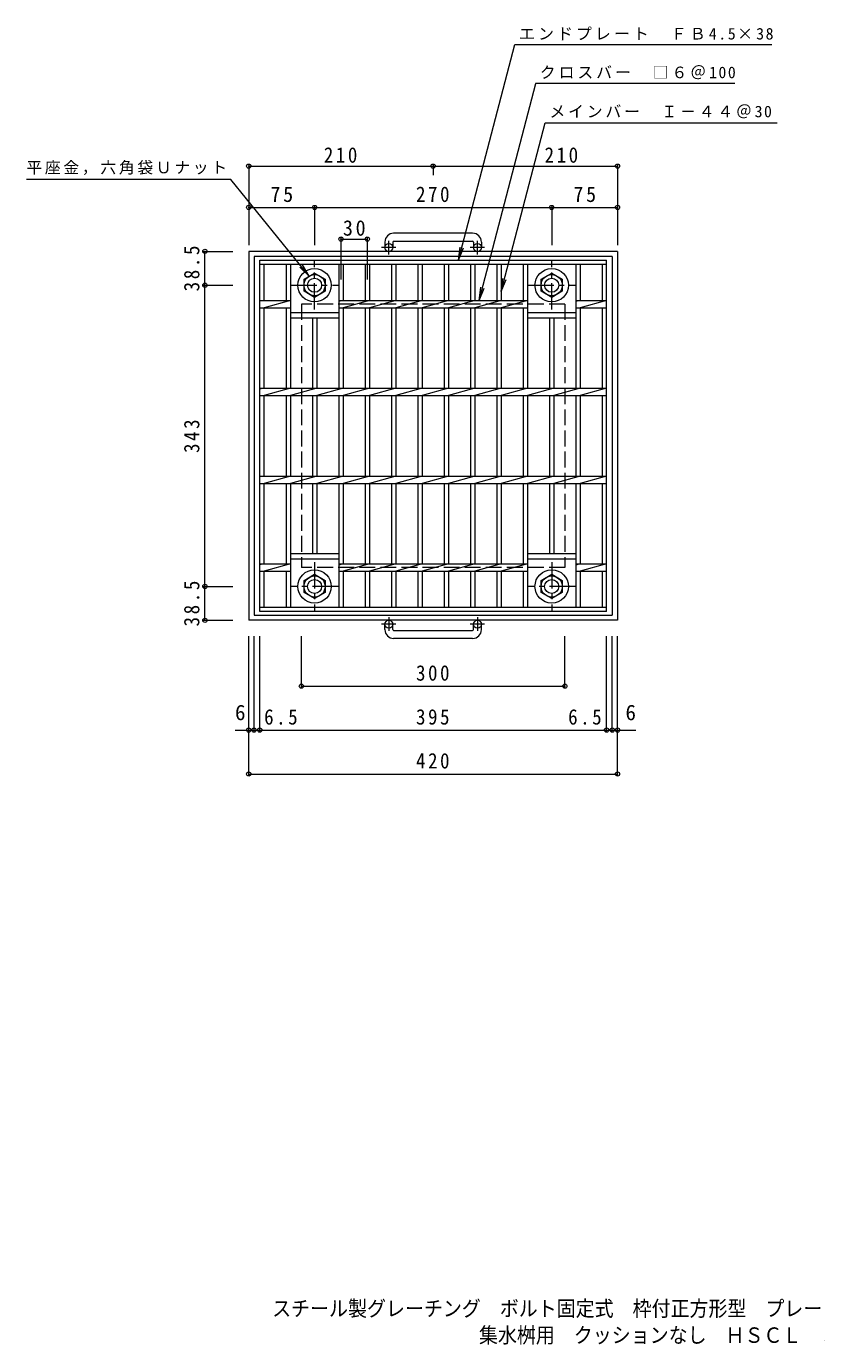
# Model space of a CAD drawing. Units: millimetres at full size, sheet at 1:6. Extents: x -796 to 1055, y -824 to 677.
# Drawn here: x -796 to 104, y -824 to 677 of the extents above; entities that cross this region are included whole.
import ezdxf
from ezdxf.enums import TextEntityAlignment as Align

# ---------------------------------------------------------------- set-up
doc = ezdxf.new("R2010")
doc.units = ezdxf.units.MM
doc.header["$LTSCALE"] = 6
doc.header["$PDMODE"] = 32
doc.header["$PDSIZE"] = 4.8
doc.linetypes.add('CHAIN1', pattern=[8, 5, -1, 1, -1])
doc.linetypes.add('DASHED3', pattern=[4, 3, -1])
for name, color, linetype, lineweight in [('E-1', 2, 'Continuous', 9), ('E-2', 3, 'Continuous', 9), ('E-4', 7, 'Continuous', 9), ('E-5', 7, 'Continuous', 9), ('F-5_F-5ﾚｲﾔ', 2, 'Continuous', 9)]:
    doc.layers.add(name, color=color, linetype=linetype, lineweight=lineweight)
doc.styles.add('ＭＳ ゴシック', font='')
doc.styles.get('ＭＳ ゴシック').set_extended_font_data('MS Gothic')

msp = doc.modelspace()

# ---------------------------------------------------------------- linework, layer by layer
at = {"layer": 'E-1'}
for p, q in [((-287.542, 441.546), (-377.542, 441.546)), ((-542.542, 420.946), (-542.542, 0.946)), ((-122.542, 420.946), (-542.542, 420.946)), ((-387.542, 431.546), (-387.542, 425.446)), ((-378.542, 431.546), (-378.542, 425.446)), ((-377.542, 432.546), (-287.542, 432.546)), ((-286.542, 431.546), (-286.542, 425.446)), ((-277.542, 431.546), (-277.542, 425.446)), ((-122.542, 420.946), (-122.542, 0.946)), ((-536.542, 414.946), (-536.542, 6.946)), ((-128.542, 414.946), (-536.542, 414.946)), ((-128.542, 414.946), (-128.542, 6.946)), ((-122.542, 0.946), (-542.542, 0.946)), ((-536.542, 6.946), (-128.542, 6.946)), ((-387.542, -9.655), (-387.542, -3.555)), ((-378.542, -9.655), (-378.542, -3.555)), ((-377.542, -10.655), (-287.542, -10.655)), ((-286.542, -9.655), (-286.542, -3.555)), ((-277.542, -9.655), (-277.542, -3.555)), ((-287.542, -19.655), (-377.542, -19.655))]:
    msp.add_line(p, q, dxfattribs=at)
at = {"layer": 'E-1', "linetype": 'CHAIN1'}
for p, q in [((-374.879, 425.446), (-391.286, 425.446)), ((-383.042, 417.339), (-383.042, 432.936)), ((-273.879, 425.446), (-290.286, 425.446)), ((-282.042, 417.339), (-282.042, 432.936)), ((-467.542, 354.81), (-467.542, 410.083)), ((-197.542, 354.81), (-197.542, 410.083)), ((-495.179, 382.446), (-439.906, 382.446)), ((-225.178, 382.446), (-169.905, 382.446)), ((-467.542, 67.082), (-467.542, 11.809)), ((-197.542, 67.082), (-197.542, 11.809)), ((-439.906, 39.446), (-495.179, 39.446)), ((-169.905, 39.446), (-225.179, 39.446)), ((-383.042, 4.552), (-383.042, -11.045)), ((-282.042, 4.552), (-282.042, -11.045)), ((-374.879, -3.555), (-391.286, -3.555)), ((-273.879, -3.555), (-290.286, -3.555))]:
    msp.add_line(p, q, dxfattribs=at)
at = {"layer": 'E-1'}
for points in [[(-455.542, 389.374), (-455.542, 375.518), (-467.542, 368.589), (-479.542, 375.518), (-479.542, 389.374), (-467.542, 396.303)], [(-185.542, 389.374), (-185.542, 375.518), (-197.542, 368.589), (-209.542, 375.518), (-209.542, 389.374), (-197.542, 396.303)], [(-479.543, 32.518), (-479.543, 46.374), (-467.542, 53.303), (-455.542, 46.374), (-455.542, 32.518), (-467.542, 25.589)], [(-209.542, 32.518), (-209.542, 46.374), (-197.542, 53.303), (-185.542, 46.374), (-185.542, 32.518), (-197.542, 25.589)]]:
    msp.add_lwpolyline(points, close=True, dxfattribs=at)
at = {"layer": 'E-1', "linetype": 'DASHED3'}
for points in [[(-182.542, 360.946), (-482.542, 360.946), (-482.542, 60.946)], [(-182.542, 360.946), (-182.542, 60.946), (-482.542, 60.946)]]:
    msp.add_lwpolyline(points, dxfattribs=at)
at = {"layer": 'E-1'}
for centre, radius in [((-383.042, 425.446), 4.5), ((-282.042, 425.446), 4.5), ((-467.542, 382.446), 19), ((-467.542, 382.446), 12), ((-467.542, 382.446), 8), ((-197.542, 382.446), 19), ((-197.542, 382.446), 12), ((-197.542, 382.446), 8), ((-467.542, 39.446), 19), ((-467.542, 39.446), 12), ((-467.542, 39.446), 8), ((-197.542, 39.446), 19), ((-197.542, 39.446), 12), ((-197.542, 39.446), 8), ((-383.042, -3.555), 4.5), ((-282.042, -3.555), 4.5)]:
    msp.add_circle(centre, radius, dxfattribs=at)
for centre, radius, start, end in [((-377.542, 431.546), 10, 90, 180), ((-287.542, 431.546), 10, 0, 90), ((-377.542, 431.546), 1, 90, 180), ((-287.542, 431.546), 1, 0, 90), ((-377.542, -9.655), 10, 180, 270), ((-377.542, -9.655), 1, 180, 270), ((-287.542, -9.655), 10, 270, 0), ((-287.542, -9.655), 1, 270, 0)]:
    msp.add_arc(centre, radius, start, end, dxfattribs=at)
at = {"layer": 'E-2'}
for p, q in [((-530.042, 410.946), (-135.042, 410.946)), ((-530.042, 10.946), (-530.042, 410.946)), ((-530.042, 406.446), (-135.042, 406.446)), ((-525.042, 365.186), (-525.042, 406.446)), ((-500.042, 406.446), (-500.042, 365.186)), ((-495.042, 406.446), (-495.042, 265.186)), ((-440.042, 406.446), (-440.042, 265.186)), ((-435.042, 406.446), (-435.042, 365.186)), ((-410.042, 406.446), (-410.042, 365.186)), ((-405.042, 406.446), (-405.042, 365.186)), ((-380.042, 406.446), (-380.042, 365.186)), ((-375.042, 406.446), (-375.042, 365.186)), ((-350.041, 406.446), (-350.041, 365.186)), ((-345.042, 406.446), (-345.042, 365.186)), ((-320.042, 406.446), (-320.042, 365.186)), ((-315.042, 406.446), (-315.042, 365.186)), ((-290.042, 406.446), (-290.042, 365.186)), ((-285.042, 406.446), (-285.042, 365.186)), ((-260.042, 406.446), (-260.042, 365.186)), ((-255.042, 406.446), (-255.042, 365.186)), ((-230.042, 406.446), (-230.042, 365.186)), ((-225.042, 406.446), (-225.042, 265.186)), ((-170.042, 406.446), (-170.042, 265.186)), ((-165.042, 406.446), (-165.042, 365.186)), ((-140.042, 406.446), (-140.042, 365.186)), ((-135.042, 10.946), (-135.042, 410.946)), ((-525.042, 365.186), (-530.042, 364.186)), ((-530.042, 365.186), (-495.042, 365.186)), ((-495.042, 365.186), (-525.042, 356.707)), ((-435.042, 365.186), (-440.042, 363.773)), ((-440.042, 365.186), (-225.042, 365.186)), ((-405.042, 365.186), (-435.042, 356.707)), ((-375.042, 365.186), (-405.042, 356.707)), ((-345.042, 365.186), (-375.042, 356.707)), ((-315.042, 365.186), (-345.042, 356.707)), ((-285.042, 365.186), (-315.042, 356.707)), ((-255.042, 365.186), (-285.042, 356.707)), ((-225.042, 365.186), (-255.042, 356.707)), ((-165.042, 365.186), (-170.042, 363.773)), ((-170.042, 365.186), (-135.042, 365.186)), ((-135.042, 365.186), (-165.042, 356.707)), ((-530.042, 356.707), (-495.042, 356.707)), ((-525.042, 265.186), (-525.042, 356.707)), ((-500.042, 356.707), (-500.042, 265.186)), ((-440.042, 350.946), (-495.042, 350.946)), ((-440.042, 356.707), (-225.042, 356.707)), ((-435.042, 356.707), (-435.042, 265.186)), ((-410.042, 356.707), (-410.042, 265.186)), ((-405.042, 356.707), (-405.042, 265.186)), ((-380.042, 356.707), (-380.042, 265.186)), ((-375.042, 356.707), (-375.042, 265.186)), ((-350.041, 356.707), (-350.041, 265.186)), ((-345.042, 356.707), (-345.042, 265.186)), ((-320.042, 356.707), (-320.042, 265.186)), ((-315.042, 356.707), (-315.042, 265.186)), ((-290.042, 356.707), (-290.042, 265.186)), ((-285.042, 356.707), (-285.042, 265.186)), ((-260.042, 356.707), (-260.042, 265.186)), ((-255.042, 356.707), (-255.042, 265.186)), ((-230.042, 356.707), (-230.042, 265.186)), ((-170.042, 350.946), (-225.042, 350.946)), ((-170.042, 356.707), (-135.042, 356.707)), ((-165.042, 356.707), (-165.042, 265.186)), ((-140.042, 356.707), (-140.042, 265.186)), ((-440.042, 344.946), (-495.042, 344.946)), ((-470.042, 344.946), (-470.042, 265.186)), ((-465.042, 344.946), (-465.042, 265.186)), ((-170.042, 344.946), (-225.042, 344.946)), ((-200.042, 344.946), (-200.042, 265.186)), ((-195.042, 344.946), (-195.042, 265.186)), ((-525.042, 265.186), (-530.042, 264.185)), ((-530.042, 265.186), (-135.042, 265.186)), ((-530.042, 256.706), (-135.042, 256.706)), ((-495.042, 265.186), (-525.042, 256.706)), ((-525.042, 165.186), (-525.042, 256.705)), ((-500.042, 256.705), (-500.042, 165.186)), ((-465.042, 265.186), (-495.042, 256.706)), ((-495.042, 256.705), (-495.042, 165.186)), ((-470.042, 256.705), (-470.042, 165.186)), ((-435.042, 265.186), (-465.042, 256.706)), ((-465.042, 256.705), (-465.042, 165.186)), ((-440.042, 256.705), (-440.042, 165.186)), ((-405.042, 265.186), (-435.042, 256.706)), ((-435.042, 256.705), (-435.042, 165.186)), ((-410.042, 256.705), (-410.042, 165.186)), ((-375.042, 265.186), (-405.042, 256.706)), ((-405.042, 256.705), (-405.042, 165.186)), ((-380.042, 256.705), (-380.042, 165.186)), ((-345.042, 265.186), (-375.042, 256.706)), ((-375.042, 256.705), (-375.042, 165.186)), ((-350.041, 256.705), (-350.041, 165.186)), ((-315.042, 265.186), (-345.042, 256.706)), ((-345.042, 256.705), (-345.042, 165.186)), ((-320.042, 256.705), (-320.042, 165.186)), ((-285.042, 265.186), (-315.042, 256.706)), ((-315.042, 256.705), (-315.042, 165.186)), ((-290.042, 256.705), (-290.042, 165.186)), ((-255.042, 265.186), (-285.042, 256.706)), ((-285.042, 256.705), (-285.042, 165.186)), ((-260.042, 256.705), (-260.042, 165.186)), ((-225.042, 265.186), (-255.042, 256.706)), ((-255.042, 256.705), (-255.042, 165.186)), ((-230.042, 256.705), (-230.042, 165.186)), ((-195.042, 265.186), (-225.042, 256.706)), ((-225.042, 256.705), (-225.042, 165.186)), ((-200.042, 256.705), (-200.042, 165.186)), ((-165.042, 265.186), (-195.042, 256.706)), ((-195.042, 256.705), (-195.042, 165.186)), ((-170.042, 256.705), (-170.042, 165.186)), ((-135.042, 265.186), (-165.042, 256.706)), ((-165.042, 256.705), (-165.042, 165.186)), ((-140.042, 256.705), (-140.042, 165.186)), ((-525.042, 165.186), (-530.042, 164.185)), ((-530.042, 165.186), (-135.042, 165.186)), ((-495.042, 165.186), (-525.042, 156.706)), ((-465.042, 165.186), (-495.042, 156.706)), ((-435.042, 165.186), (-465.042, 156.706)), ((-405.042, 165.186), (-435.042, 156.706)), ((-375.042, 165.186), (-405.042, 156.706)), ((-345.042, 165.186), (-375.042, 156.706)), ((-315.042, 165.186), (-345.042, 156.706)), ((-285.042, 165.186), (-315.042, 156.706)), ((-255.042, 165.186), (-285.042, 156.706)), ((-225.042, 165.186), (-255.042, 156.706)), ((-195.042, 165.186), (-225.042, 156.706)), ((-165.042, 165.186), (-195.042, 156.706)), ((-135.042, 165.186), (-165.042, 156.706)), ((-530.042, 156.706), (-135.042, 156.706)), ((-525.042, 65.186), (-525.042, 156.706)), ((-500.042, 156.706), (-500.042, 65.186)), ((-495.042, 156.706), (-495.042, 15.446)), ((-470.042, 156.706), (-470.042, 76.946)), ((-465.042, 156.706), (-465.042, 76.946)), ((-440.042, 156.706), (-440.042, 15.446)), ((-435.042, 156.706), (-435.042, 65.186)), ((-410.042, 156.706), (-410.042, 65.186)), ((-405.042, 156.706), (-405.042, 65.186)), ((-380.042, 156.706), (-380.042, 65.186)), ((-375.042, 156.706), (-375.042, 65.186)), ((-350.041, 156.706), (-350.041, 65.186)), ((-345.042, 156.706), (-345.042, 65.186)), ((-320.042, 156.706), (-320.042, 65.186)), ((-315.042, 156.706), (-315.042, 65.186)), ((-290.042, 156.706), (-290.042, 65.186)), ((-285.042, 156.706), (-285.042, 65.186)), ((-260.042, 156.706), (-260.042, 65.186)), ((-255.042, 156.706), (-255.042, 65.186)), ((-230.042, 156.706), (-230.042, 65.186)), ((-225.042, 156.706), (-225.042, 15.446)), ((-200.042, 156.706), (-200.042, 76.946)), ((-195.042, 156.706), (-195.042, 76.946)), ((-170.042, 156.706), (-170.042, 15.446)), ((-165.042, 156.706), (-165.042, 65.186)), ((-140.042, 156.706), (-140.042, 65.186)), ((-495.042, 76.946), (-440.042, 76.946)), ((-225.042, 76.946), (-170.042, 76.946)), ((-525.042, 65.186), (-530.042, 64.185)), ((-530.042, 65.186), (-495.042, 65.186)), ((-495.042, 65.186), (-525.042, 56.706)), ((-495.042, 70.946), (-440.042, 70.946)), ((-440.042, 65.186), (-225.042, 65.186)), ((-435.042, 65.186), (-440.042, 63.773)), ((-405.042, 65.186), (-435.042, 56.706)), ((-375.042, 65.186), (-405.042, 56.706)), ((-345.042, 65.186), (-375.042, 56.706)), ((-315.042, 65.186), (-345.042, 56.706)), ((-285.042, 65.186), (-315.042, 56.706)), ((-255.042, 65.186), (-285.042, 56.706)), ((-225.042, 65.186), (-255.042, 56.706)), ((-225.042, 70.946), (-170.042, 70.946)), ((-170.042, 65.186), (-135.042, 65.186)), ((-165.042, 65.186), (-170.042, 63.773)), ((-135.042, 65.186), (-165.042, 56.706)), ((-530.042, 56.706), (-495.042, 56.706)), ((-525.042, 15.446), (-525.042, 56.706)), ((-500.042, 56.706), (-500.042, 15.446)), ((-440.042, 56.706), (-225.042, 56.706)), ((-435.042, 56.706), (-435.042, 15.446)), ((-410.042, 56.706), (-410.042, 15.446)), ((-405.042, 56.706), (-405.042, 15.446)), ((-380.042, 56.706), (-380.042, 15.446)), ((-375.042, 56.706), (-375.042, 15.446)), ((-350.041, 56.706), (-350.041, 15.446)), ((-345.042, 56.706), (-345.042, 15.446)), ((-320.042, 56.706), (-320.042, 15.446)), ((-315.042, 56.706), (-315.042, 15.446)), ((-290.042, 56.706), (-290.042, 15.446)), ((-285.042, 56.706), (-285.042, 15.446)), ((-260.042, 56.706), (-260.042, 15.446)), ((-255.042, 56.706), (-255.042, 15.446)), ((-230.042, 56.706), (-230.042, 15.446)), ((-170.042, 56.706), (-135.042, 56.706)), ((-165.042, 56.706), (-165.042, 15.446)), ((-140.042, 56.706), (-140.042, 15.446)), ((-135.042, 15.446), (-530.042, 15.446)), ((-135.042, 10.946), (-530.042, 10.946))]:
    msp.add_line(p, q, dxfattribs=at)
at = {"layer": 'E-4'}
for p, q in [((-542.542, 519.82), (-542.542, 428.083)), ((-542.542, 518.02), (-332.542, 518.02)), ((-332.542, 519.82), (-332.542, 507.675)), ((-332.542, 518.02), (-122.542, 518.02)), ((-122.542, 519.82), (-122.542, 432.946)), ((-542.542, 470.946), (-467.542, 470.946)), ((-467.542, 472.746), (-467.542, 428.083)), ((-467.542, 470.946), (-197.542, 470.946)), ((-197.542, 472.746), (-197.542, 428.083)), ((-197.542, 470.946), (-122.542, 470.946)), ((-122.542, 472.746), (-122.542, 428.083)), ((-437.542, 436.765), (-437.542, 389.098)), ((-407.542, 436.765), (-407.542, 389.098)), ((-594.342, 420.946), (-560.542, 420.946)), ((-592.542, 382.446), (-592.542, 420.946)), ((-437.542, 434.965), (-407.542, 434.965)), ((-594.342, 382.446), (-560.542, 382.446)), ((-592.542, 39.445), (-592.542, 382.446)), ((-594.342, 39.445), (-560.542, 39.445)), ((-592.542, 0.945), (-592.542, 39.445)), ((-594.342, 0.945), (-560.542, 0.945)), ((-542.542, -175.855), (-542.542, -17.055)), ((-536.542, -125.855), (-536.542, -17.055)), ((-530.042, -125.855), (-530.042, -17.055)), ((-482.542, -75.855), (-482.542, -17.055)), ((-182.542, -75.855), (-182.542, -17.055)), ((-135.042, -125.855), (-135.042, -17.055)), ((-128.542, -125.855), (-128.542, -17.055)), ((-122.542, -175.855), (-122.542, -17.055)), ((-482.542, -74.055), (-182.542, -74.055)), ((-558.196, -124.055), (-536.542, -124.055)), ((-536.542, -124.055), (-530.042, -124.055)), ((-530.042, -124.055), (-135.042, -124.055)), ((-135.042, -124.055), (-128.542, -124.055)), ((-128.542, -124.055), (-101.515, -124.055)), ((-542.542, -174.055), (-122.542, -174.055))]:
    msp.add_line(p, q, dxfattribs=at)
for p in [(-542.542, 518.02), (-332.542, 518.02), (-122.542, 518.02), (-542.542, 470.946), (-467.542, 470.946), (-197.542, 470.946), (-122.542, 470.946), (-437.542, 434.965), (-407.542, 434.965), (-592.542, 420.946), (-592.542, 382.446), (-592.542, 39.445), (-592.542, 0.945), (-482.542, -74.055), (-182.542, -74.055), (-542.542, -124.055), (-536.542, -124.055), (-530.042, -124.055), (-135.042, -124.055), (-128.542, -124.055), (-122.542, -124.055), (-542.542, -174.055), (-122.542, -174.055)]:
    msp.add_point(p, dxfattribs=at)
at = {"layer": 'E-5'}
for p, q in [((-303.834, 410.946), (-239.579, 656.388)), ((-239.579, 656.388), (53.202, 656.388)), ((-280.042, 365.186), (-215.448, 611.888)), ((10.981, 611.888), (-216.09, 611.888)), ((-562.839, 502.911), (-795.839, 502.911)), ((-473.594, 392.753), (-562.839, 502.911)), ((-303.834, 410.946), (-301.877, 425.818)), ((-303.834, 410.946), (-298.094, 424.804)), ((-473.594, 392.753), (-481.434, 405.541)), ((-473.594, 392.753), (-484.477, 403.076)), ((-280.042, 365.186), (-278.084, 380.058)), ((-280.042, 365.186), (-274.302, 379.044)), ((-255.042, 375.186), (-253.084, 390.058)), ((-255.042, 375.186), (-249.302, 389.044))]:
    msp.add_line(p, q, dxfattribs=at)
msp.add_lwpolyline([(-255.042, 375.186), (-205.052, 567.389), (59.448, 567.389)], dxfattribs=at)

# ---------------------------------------------------------------- texts
at = {"layer": 'E-4', "color": 2, "style": 'ＭＳ ゴシック'}
for p in [(-558.196, -118.055), (-113.515, -118.055)]:
    msp.add_text('6', height=17.6, dxfattribs=at).set_placement(p, align=Align.BOTTOM_LEFT)
at = {"layer": 'E-4', "color": 2, "char_height": 17.6, "attachment_point": 7, "style": 'ＭＳ ゴシック'}
for s, insert in [('\\T1.27;\\W0.9;210', (-457.042, 521.62)), ('\\T1.27;\\W0.9;210', (-205.591, 521.62)), ('\\T1.27;\\W0.95;75', (-517.792, 476.946)), ('\\T1.27;\\W0.9;270', (-352.042, 476.946)), ('\\T1.27;\\W0.95;75', (-172.792, 476.946)), ('\\T1.27;\\W0.95;30', (-435.292, 438.565)), ('\\T1.27;\\W0.9;300', (-352.042, -68.055)), ('\\T1.27;\\W0.9;6.5', (-525.006, -118.055)), ('\\T1.27;\\W0.9;395', (-352.042, -118.055)), ('\\T1.27;\\W0.9;6.5', (-178.76, -118.055)), ('\\T1.27;\\W0.9;420', (-352.042, -168.055))]:
    msp.add_mtext(s, dxfattribs=dict(at, insert=insert))
at = {"layer": 'E-4', "color": 2, "char_height": 17.6, "attachment_point": 7, "rotation": 90, "style": 'ＭＳ ゴシック'}
for s, insert in [('\\T1.28;\\W0.9;38.5', (-598.542, 375.446)), ('\\T1.27;\\W0.9;343', (-598.542, 191.446)), ('\\T1.28;\\W0.9;38.5', (-598.542, -6.055))]:
    msp.add_mtext(s, dxfattribs=dict(at, insert=insert))
at = {"layer": 'E-5', "char_height": 13.2, "attachment_point": 7, "style": 'ＭＳ ゴシック'}
for s, insert in [('\\T1.2;エンドプレート\u3000ＦＢ4.5×38', (-234.579, 661.388)), ('\\T1.19;クロスバー\u3000□６＠100', (-211.09, 616.888)), ('\\T1.18;メインバー\u3000Ｉ－４４＠30', (-200.052, 572.389)), ('\\T1.17;平座金，六角袋Ｕナット', (-795.839, 507.911))]:
    msp.add_mtext(s, dxfattribs=dict(at, insert=insert))
at = {"layer": 'F-5_F-5ﾚｲﾔ', "style": 'ＭＳ ゴシック', "width": 0.9}
for s, p in [('スチール製グレーチング\u3000ボルト固定式\u3000枠付正方形型\u3000プレーンタイプ', (-515.905, -796.619)), ('集水桝用\u3000クッションなし\u3000ＨＳＣＬ\u3000３３４４－ａ', (-280.387, -826.942))]:
    msp.add_text(s, height=17.6, dxfattribs=at).set_placement(p, align=Align.BOTTOM_LEFT)

doc.saveas('drawing.dxf')
